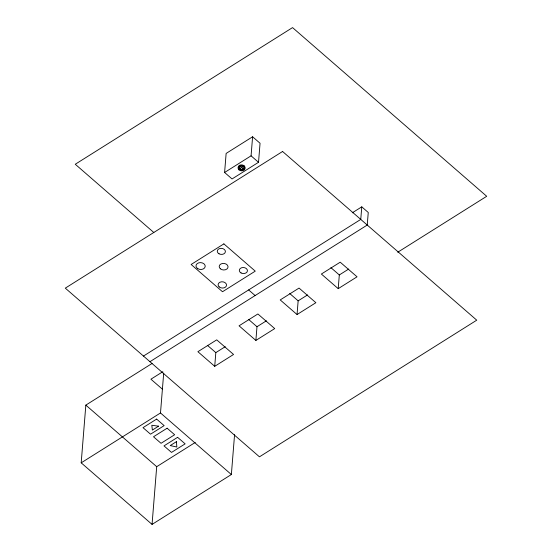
<?xml version="1.0" encoding="UTF-8"?>
<svg xmlns="http://www.w3.org/2000/svg" width="552" height="552" viewBox="0 0 552 552"><rect width="100%" height="100%" fill="white"/><g stroke="black" fill="none" stroke-linecap="round" stroke-linejoin="round"><path stroke-width="0.83" d="M234.572 434.638L231.364 474.527L152.055 524.4L81.192 462.831L85.836 405.12L152.041 363.485M81.192 462.831L160.494 412.958L163.702 373.069M152.055 524.4L156.699 466.688L195.263 442.435M224.602 172.472L226.134 153.428L252.602 136.779L260.054 143.251L258.522 162.302L232.054 178.952L224.602 172.472L251.07 155.83L252.602 136.779M214.721 366.321L233.558 354.474L216.722 339.853L197.885 351.7L214.721 366.321L215.818 352.618L225.237 346.69M255.88 340.432L274.717 328.592L257.887 313.964L239.05 325.811L255.88 340.432L256.984 326.729L266.402 320.802M297.045 314.55L315.882 302.703L299.053 288.075L280.216 299.922L297.045 314.55L298.149 300.84L307.567 294.913M338.21 288.661L357.047 276.814L340.211 262.186L321.374 274.033L338.21 288.661L339.314 274.951L348.733 269.031M149.958 361.691L367.239 225.043L368.253 212.479L361.767 206.848L360.76 219.413L143.472 356.061M243.508 166.235A2.553 1.897 4.6 0 1 243.308 168.905L239.906 165.952A2.553 1.897 4.6 0 0 239.327 168.201L239.706 168.629L243.46 166.2L243.004 165.89M352.286 212.81L361.767 206.848M162.833 371.703L150.917 379.196L162.571 389.326M397.75 252.23L486.705 196.284L292.546 27.6L75.258 164.255L153.835 232.516M251.07 155.83L258.522 162.302M330.896 267.637L339.314 274.951M289.731 293.526L298.149 300.84M248.642 289.924L255.121 295.555M248.566 319.415L256.984 326.729M207.407 345.304L215.818 352.618M160.494 412.958L231.364 474.527M85.836 405.12L156.699 466.688M243.308 168.905A2.553 1.897 4.6 0 1 239.706 168.629M240.458 165.697A2.553 1.897 4.6 0 1 242.404 165.655M282.576 151.489L65.295 288.144L259.454 456.828L476.742 320.174L282.576 151.489M223.877 243.88L191.123 264.477L222.511 291.739L255.259 271.142L223.877 243.88M156.63 419.092L143.009 427.655L150.53 434.189L164.151 425.626L156.63 419.092M158.583 426.172L152.373 430.077L151.814 425.268L158.583 426.172M167.125 428.207L153.504 436.77L161.025 443.304L174.646 434.741L167.125 428.207M177.613 437.322L163.992 445.885L171.513 452.419L185.134 443.856L177.613 437.322M176.426 441.669L170.216 445.574L176.84 447.017L176.426 441.669M244.143 165.835L243.473 165.379A3.409 2.525 4.6 0 0 239.34 165.462A3.409 2.525 4.6 0 0 238.567 168.463L239.071 169.022A3.409 2.525 4.6 0 0 243.874 169.402A3.409 2.525 4.6 0 0 244.143 165.835M219.054 253.81A4.078 3.029 4.6 0 0 225.395 251.74A4.078 3.029 4.6 0 0 219.544 248.593A4.078 3.029 4.6 0 0 219.054 253.81M241.086 272.957A4.078 3.029 4.6 0 0 247.434 270.894A4.078 3.029 4.6 0 0 241.597 267.741A4.078 3.029 4.6 0 0 241.086 272.957M220.358 268.796A4.43 3.284 4.6 0 0 227.838 267.844A4.43 3.284 4.6 0 0 222.67 263.449A4.43 3.284 4.6 0 0 220.358 268.796M197.768 268.665A4.63 3.436 4.6 0 0 205.178 266.678A4.63 3.436 4.6 0 0 198.858 262.8A4.63 3.436 4.6 0 0 197.768 268.665M219.172 286.895A4.23 3.139 4.6 0 0 226.327 286.039A4.23 3.139 4.6 0 0 221.455 281.81A4.23 3.139 4.6 0 0 219.172 286.895M239.002 169.878A3.409 2.525 4.6 0 0 244.771 169.195A3.409 2.525 4.6 0 0 240.844 165.779A3.409 2.525 4.6 0 0 239.002 169.878M239.678 168.912A2.553 1.897 4.6 0 0 244.005 168.394A2.553 1.897 4.6 0 0 241.065 165.835A2.553 1.897 4.6 0 0 239.678 168.912"/></g></svg>
